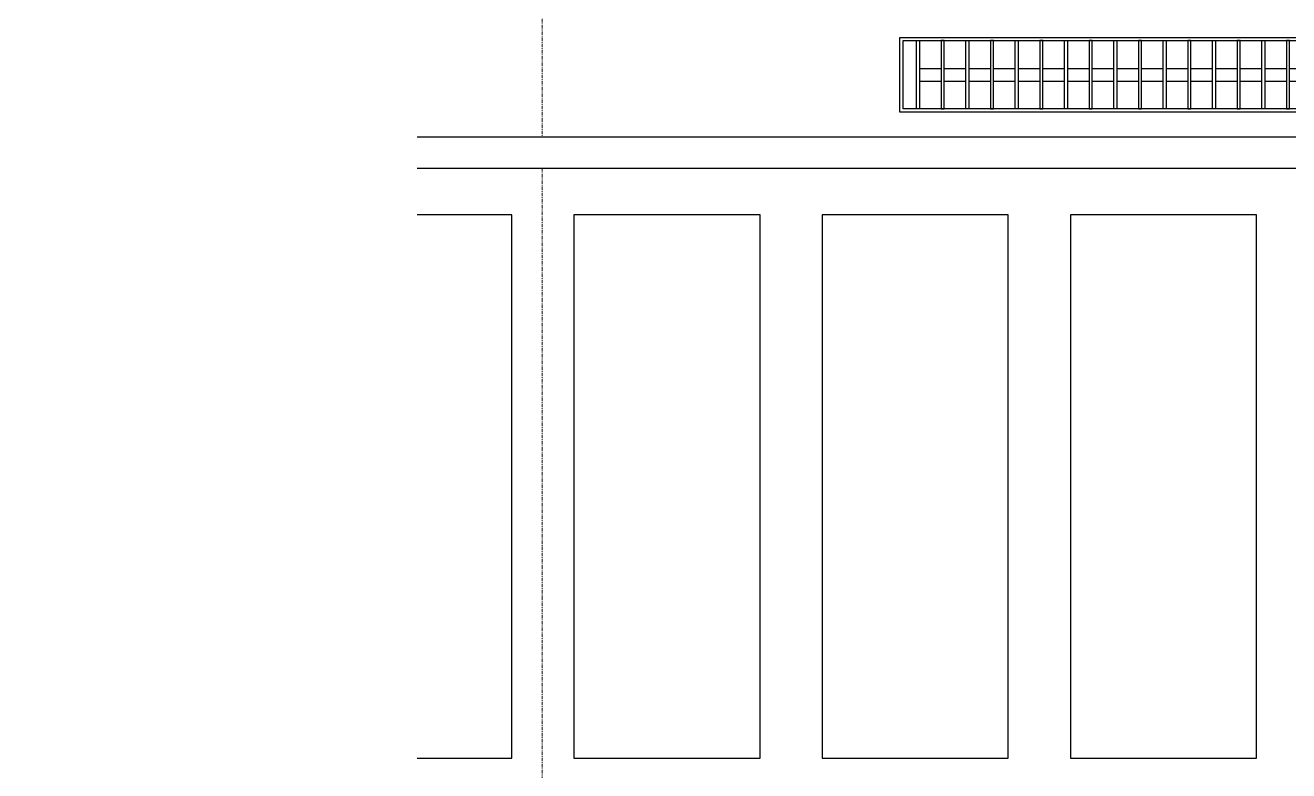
# Model space of a CAD drawing. Header units: millimetres. Extents: x -794334 to -714814, y -17806 to 22403.
# Drawn here: x -791115 to -789079, y -3692 to -2491 of the extents above; entities that cross this region are included whole.
import ezdxf
from ezdxf.xclip import XClip

# ---------------------------------------------------------------- set-up
doc = ezdxf.new("R2010")
doc.units = ezdxf.units.MM
doc.header["$XCLIPFRAME"] = 0
doc.linetypes.add('DPA_Grid _ Level 100', pattern=[10, 5.5, -1.6, 1.3, -1.6])
for name, color, linetype in [('000 - WIPEOUT', 250, 'Continuous'), ('001 - ASCESSORIES', 251, 'Continuous'), ('A04_TUBE SERIES', 2, 'Continuous'), ('A11_ALU.SOLID SHEET', 2, 'Continuous')]:
    doc.layers.add(name, color=color, linetype=linetype)
doc.layers.add('S-GRID', color=251, linetype='Continuous', lineweight=9)

# ---------------------------------------------------------------- blocks, each defined once
blk = doc.blocks.new('*U804')
at = {"layer": 'S-GRID', "linetype": 'DPA_Grid _ Level 100'}
blk.add_line((-11400, -21385.5), (-11400, 16671.4), dxfattribs=at)
blk = doc.blocks.new('*U1240')
at = {"color": 3}
for points in [[(-437.5, -14650), (437.5, -14650), (437.5, -14950), (-437.5, -14950)], [(-437.5, -15050), (437.5, -15050), (437.5, -15350), (-437.5, -15350)], [(-437.5, -15450), (437.5, -15450), (437.5, -15750), (-437.5, -15750)], [(-437.5, -15850), (437.5, -15850), (437.5, -16150), (-437.5, -16150)]]:
    blk.add_wipeout(points, dxfattribs=at).dxf.layer = '000 - WIPEOUT'
at = {"layer": 'A11_ALU.SOLID SHEET', "color": 0, "linetype": 'ByBlock'}
for points in [[(-437.5, -14950), (437.5, -14950), (437.5, -14650), (-437.5, -14650)], [(-437.5, -15350), (437.5, -15350), (437.5, -15050), (-437.5, -15050)], [(-437.5, -15750), (437.5, -15750), (437.5, -15450), (-437.5, -15450)], [(-437.5, -16150), (437.5, -16150), (437.5, -15850), (-437.5, -15850)]]:
    blk.add_lwpolyline(points, close=True, dxfattribs=at)
blk = doc.blocks.new('*U1630')
at = {"layer": 'A11_ALU.SOLID SHEET', "color": 0, "linetype": 'ByBlock', "rotation": 90}
blk.add_blockref('*U1240', (-60600, -6813), dxfattribs=at)
blk = doc.blocks.new('*U1437')
blk.add_attdef('EXTR.OVL-LENGTH_', (-25, -59.1), '', height=5)
blk.add_wipeout([(-25, 25), (25, -25), (25, 6623.5), (-25, 6573.5)]).dxf.layer = '000 - WIPEOUT'
at = {"layer": 'A04_TUBE SERIES', "color": 0}
blk.add_lwpolyline([(-25, 25), (25, -25), (25, 6623.5), (-25, 6573.5)], close=True, dxfattribs=at)
blk = doc.blocks.new('*U1623')
at = {"color": 1}
blk.add_wipeout([(625, -60), (-625, -60), (-625, 60), (625, 60)], dxfattribs=at).dxf.layer = '000 - WIPEOUT'
at = {"layer": '001 - ASCESSORIES', "color": 0}
blk.add_lwpolyline([(625, -60), (-625, -60), (-625, 60), (625, 60)], close=True, dxfattribs=at)
at = {"layer": '001 - ASCESSORIES'}
for points in [[(620, -55), (-620, -55), (-620, 55), (620, 55)], [(-593.5, -55), (-598.5, -55), (-598.5, 55), (-593.5, 55)], [(-558.8, -55), (-553.8, -55), (-553.8, 55), (-558.8, 55)], [(-514, -55), (-519, -55), (-519, 55), (-514, 55)], [(-479.3, -55), (-474.3, -55), (-474.3, 55), (-479.3, 55)], [(-434.6, -55), (-439.6, -55), (-439.6, 55), (-434.6, 55)], [(-399.8, -55), (-394.8, -55), (-394.8, 55), (-399.8, 55)], [(-355.1, -55), (-360.1, -55), (-360.1, 55), (-355.1, 55)], [(-320.4, -55), (-315.4, -55), (-315.4, 55), (-320.4, 55)], [(-275.6, -55), (-280.6, -55), (-280.6, 55), (-275.6, 55)], [(-240.9, -55), (-235.9, -55), (-235.9, 55), (-240.9, 55)], [(-196.2, -55), (-201.2, -55), (-201.2, 55), (-196.2, 55)], [(-161.4, -55), (-156.4, -55), (-156.4, 55), (-161.4, 55)], [(-116.7, -55), (-121.7, -55), (-121.7, 55), (-116.7, 55)], [(-82, -55), (-77, -55), (-77, 55), (-82, 55)], [(-37.2, -55), (-42.2, -55), (-42.2, 55), (-37.2, 55)], [(-2.5, -55), (2.5, -55), (2.5, 55), (-2.5, 55)], [(42.2, -55), (37.2, -55), (37.2, 55), (42.2, 55)], [(77, -55), (82, -55), (82, 55), (77, 55)], [(121.7, -55), (116.7, -55), (116.7, 55), (121.7, 55)], [(156.4, -55), (161.4, -55), (161.4, 55), (156.4, 55)], [(201.2, -55), (196.2, -55), (196.2, 55), (201.2, 55)], [(235.9, -55), (240.9, -55), (240.9, 55), (235.9, 55)], [(280.6, -55), (275.6, -55), (275.6, 55), (280.6, 55)], [(315.4, -55), (320.4, -55), (320.4, 55), (315.4, 55)], [(360.1, -55), (355.1, -55), (355.1, 55), (360.1, 55)], [(394.8, -55), (399.8, -55), (399.8, 55), (394.8, 55)], [(439.6, -55), (434.6, -55), (434.6, 55), (439.6, 55)], [(474.3, -55), (479.3, -55), (479.3, 55), (474.3, 55)], [(519, -55), (514, -55), (514, 55), (519, 55)], [(553.8, -55), (558.8, -55), (558.8, 55), (553.8, 55)], [(598.5, -55), (593.5, -55), (593.5, 55), (598.5, 55)]]:
    blk.add_lwpolyline(points, close=True, dxfattribs=at)
for points in [[(-593.5, 10), (-558.8, 10)], [(-553.8, 10), (-519, 10)], [(-514, 10), (-479.3, 10)], [(-474.3, 10), (-439.6, 10)], [(-434.6, 10), (-399.8, 10)], [(-394.8, 10), (-360.1, 10)], [(-355.1, 10), (-320.4, 10)], [(-315.4, 10), (-280.6, 10)], [(-275.6, 10), (-240.9, 10)], [(-235.9, 10), (-201.2, 10)], [(-196.2, 10), (-161.4, 10)], [(-156.4, 10), (-121.7, 10)], [(-116.7, 10), (-82, 10)], [(-77, 10), (-42.2, 10)], [(-37.2, 10), (-2.5, 10)], [(2.5, 10), (37.2, 10)], [(42.2, 10), (77, 10)], [(82, 10), (116.7, 10)], [(121.7, 10), (156.4, 10)], [(161.4, 10), (196.2, 10)], [(201.2, 10), (235.9, 10)], [(240.9, 10), (275.6, 10)], [(280.6, 10), (315.4, 10)], [(320.4, 10), (355.1, 10)], [(360.1, 10), (394.8, 10)], [(399.8, 10), (434.6, 10)], [(439.6, 10), (474.3, 10)], [(479.3, 10), (514, 10)], [(519, 10), (553.8, 10)], [(558.8, 10), (593.5, 10)], [(-593.5, -10), (-558.8, -10)], [(-553.8, -10), (-519, -10)], [(-514, -10), (-479.3, -10)], [(-474.3, -10), (-439.6, -10)], [(-434.6, -10), (-399.8, -10)], [(-394.8, -10), (-360.1, -10)], [(-355.1, -10), (-320.4, -10)], [(-315.4, -10), (-280.6, -10)], [(-275.6, -10), (-240.9, -10)], [(-235.9, -10), (-201.2, -10)], [(-196.2, -10), (-161.4, -10)], [(-156.4, -10), (-121.7, -10)], [(-116.7, -10), (-82, -10)], [(-77, -10), (-42.2, -10)], [(-37.2, -10), (-2.5, -10)], [(2.5, -10), (37.2, -10)], [(42.2, -10), (77, -10)], [(82, -10), (116.7, -10)], [(121.7, -10), (156.4, -10)], [(161.4, -10), (196.2, -10)], [(201.2, -10), (235.9, -10)], [(240.9, -10), (275.6, -10)], [(280.6, -10), (315.4, -10)], [(320.4, -10), (355.1, -10)], [(360.1, -10), (394.8, -10)], [(399.8, -10), (434.6, -10)], [(439.6, -10), (474.3, -10)], [(479.3, -10), (514, -10)], [(519, -10), (553.8, -10)], [(558.8, -10), (593.5, -10)]]:
    blk.add_lwpolyline(points, dxfattribs=at)
blk = doc.blocks.new('*U1629')
blk.add_blockref('*U1623', (-44399.5, -6150))
at = {"layer": 'A11_ALU.SOLID SHEET', "linetype": 'ByBlock', "rotation": 270}
blk.add_blockref('*U1437', (-46723.5, -6275.5), dxfattribs=at)

msp = doc.modelspace()

# ---------------------------------------------------------------- block references
at = {"layer": 'A11_ALU.SOLID SHEET'}
ref = msp.add_blockref('*U1630', (-744681.2, 3579), dxfattribs=at)
XClip(ref).set_block_clipping_path([(-45802.4668593339, -9620.0029952967), (23702.8690583039, 10334.9999958097)])

# ---------------------------------------------------------------- next in the draw order: block references
msp.add_blockref('*U804', (-778882.4, 3579))

# ---------------------------------------------------------------- next in the draw order: block references
ref = msp.add_blockref('*U1629', (-744681.2, 3579))
XClip(ref).set_block_clipping_path([(-45802.4668593339, -9620.0029952967), (23702.8690583039, 10334.9999958097)])

doc.saveas('drawing.dxf')
